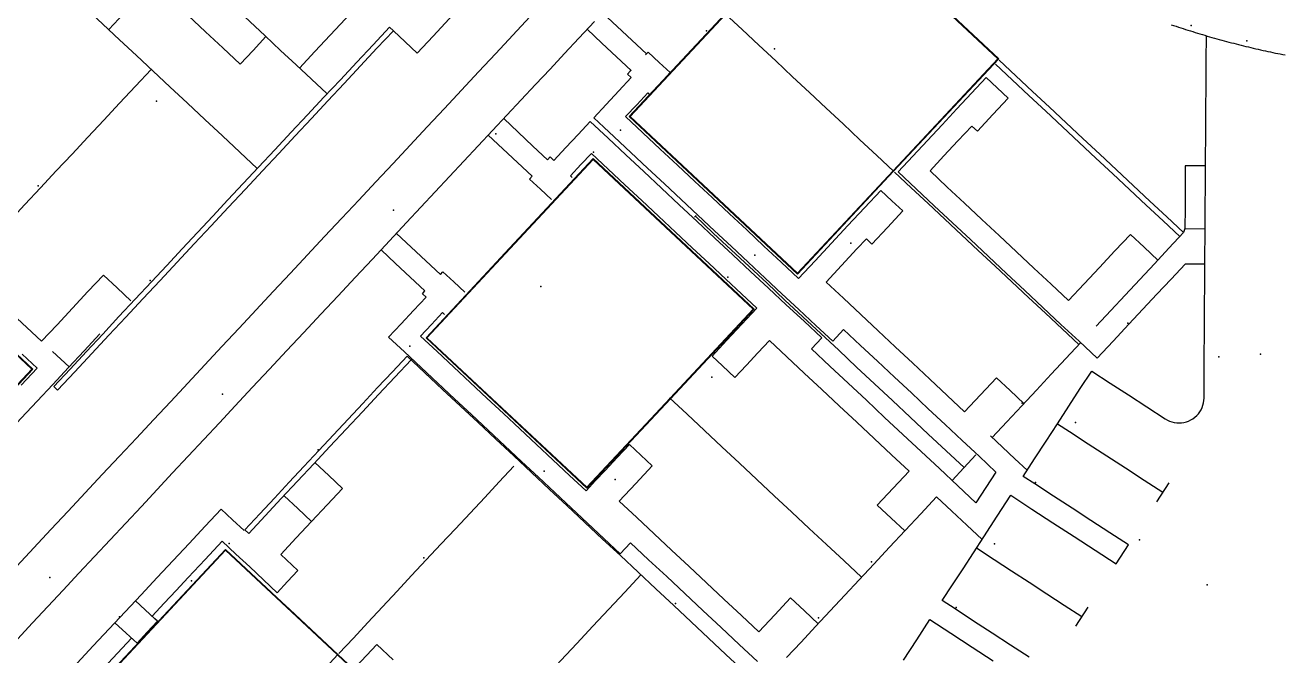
# Model space of a CAD drawing. Extents: x 0 to 368707, y -1 to 358204.
# Drawn here: x 368335.6 to 368385.7, y 357723.8 to 357748.9 of the extents above; entities that cross this region are included whole.
import ezdxf

# ---------------------------------------------------------------- set-up
doc = ezdxf.new("R2010")
doc.units = 0
doc.header["$MEASUREMENT"] = 0
for name, color, linetype in [('3D_LINES', 3, 'Continuous'), ('3D_Points', 1, 'Continuous'), ('PLOTS EXTERNAL LEVEL', 6, 'Continuous'), ('PLOTS FFL', 5, 'Continuous')]:
    doc.layers.add(name, color=color, linetype=linetype)

msp = doc.modelspace()

# ---------------------------------------------------------------- linework, layer by layer
at = {"layer": '3D_LINES'}
for points in [[(368338.897, 357748.731, 53.801), (368339.496, 357749.371, 53.797), (368340.094, 357750.011, 53.794), (368340.692, 357750.651, 53.794), (368341.29, 357751.291, 53.796), (368341.889, 357751.931, 53.795), (368342.558, 357752.646, 53.797), (368343.227, 357753.362, 53.79), (368343.896, 357754.078, 53.79), (368344.565, 357754.793, 53.775), (368345.234, 357755.509, 53.776), (368345.903, 357756.225, 53.779), (368346.572, 357756.94, 53.788), (368347.241, 357757.656, 53.772), (368347.91, 357758.371, 53.77), (368348.579, 357759.087, 53.772), (368349.248, 357759.803, 53.768)], [(368346.492, 357747.201, 53.776), (368347.104, 357747.856, 53.77), (368347.715, 357748.51, 53.772), (368348.327, 357749.164, 53.774), (368348.938, 357749.818, 53.781), (368348.317, 357750.399, 53.772), (368347.696, 357750.98, 53.775), (368348.106, 357751.418, 53.765), (368348.515, 357751.856, 53.767), (368349.158, 357751.256, 53.774), (368349.8, 357750.656, 53.761), (368350.442, 357750.056, 53.757), (368351.084, 357749.455, 53.756), (368351.765, 357750.184, 53.772), (368352.447, 357750.913, 53.779), (368353.128, 357751.642, 53.778), (368353.809, 357752.37, 53.763), (368354.491, 357753.099, 53.771), (368355.172, 357753.828, 53.742), (368355.853, 357754.557, 53.732), (368356.535, 357755.286, 53.731), (368357.216, 357756.014, 53.67), (368357.886, 357756.731, 53.676), (368358.555, 357757.447, 53.683)], [(368359.432, 357756.627, 53.667), (368358.797, 357755.948, 53.664), (368358.161, 357755.269, 53.68), (368357.526, 357754.589, 53.735), (368356.891, 357753.91, 53.737), (368356.256, 357753.23, 53.749), (368355.621, 357752.551, 53.771), (368354.986, 357751.872, 53.79), (368354.351, 357751.192, 53.78), (368353.716, 357750.513, 53.778), (368353.08, 357749.834, 53.781), (368352.445, 357749.154, 53.78), (368351.81, 357748.475, 53.786), (368351.175, 357747.796, 53.764), (368350.7, 357748.24, 53.755), (368350.225, 357748.683, 53.767)], [(368347.578, 357746.186, 53.784), (368346.965, 357746.759, 53.777), (368346.352, 357747.332, 53.788), (368345.739, 357747.906, 53.79), (368345.126, 357748.479, 53.797), (368344.513, 357749.052, 53.793), (368343.899, 357749.625, 53.801), (368343.171, 357750.306, 53.793), (368342.443, 357750.986, 53.795), (368343.11, 357751.7, 53.796), (368343.777, 357752.413, 53.792), (368344.444, 357753.126, 53.784), (368345.111, 357753.84, 53.773), (368345.778, 357754.553, 53.768)], [(368344.811, 357743.203, 53.795), (368344.115, 357743.853, 53.784), (368343.42, 357744.503, 53.797), (368342.724, 357745.154, 53.796), (368342.029, 357745.804, 53.8), (368341.333, 357746.454, 53.799), (368340.665, 357747.079, 53.8), (368339.997, 357747.703, 53.802), (368339.329, 357748.327, 53.798), (368338.662, 357748.952, 53.8), (368337.994, 357749.576, 53.798), (368337.361, 357750.168, 53.793), (368336.727, 357750.76, 53.797), (368336.094, 357751.352, 53.795), (368335.461, 357751.944, 53.809)], [(368345.154, 357748.452, 53.796), (368344.641, 357747.905, 53.798), (368344.129, 357747.357, 53.794), (368343.441, 357748, 53.797), (368342.753, 357748.643, 53.791), (368342.065, 357749.287, 53.782)], [(368360.3, 357747.766, 53.729), (368359.717, 357748.311, 53.748), (368359.135, 357748.855, 53.741), (368358.552, 357749.4, 53.777)], [(368363.435, 357749.363, 53.68), (368364.105, 357748.736, 53.679), (368364.775, 357748.11, 53.675), (368365.445, 357747.484, 53.69), (368366.115, 357746.858, 53.693), (368366.785, 357746.231, 53.687), (368367.455, 357745.605, 53.697), (368368.124, 357744.979, 53.718), (368368.794, 357744.353, 53.679), (368369.464, 357743.726, 53.657), (368370.134, 357743.1, 53.678), (368370.732, 357743.739, 53.657), (368371.329, 357744.378, 53.641), (368371.927, 357745.018, 53.625), (368372.524, 357745.657, 53.609), (368373.122, 357746.296, 53.592), (368373.719, 357746.935, 53.576), (368374.317, 357747.574, 53.56)], [(368355.66, 357749.235, 53.785), (368354.979, 357748.507, 53.772), (368354.298, 357747.779, 53.759), (368353.618, 357747.051, 53.81), (368352.937, 357746.322, 53.825), (368352.256, 357745.594, 53.848), (368351.575, 357744.866, 53.843), (368350.894, 357744.138, 53.858), (368350.213, 357743.41, 53.882), (368349.533, 357742.681, 53.863), (368348.852, 357741.953, 53.835), (368348.171, 357741.225, 53.805), (368347.49, 357740.497, 53.786), (368346.809, 357739.768, 53.798), (368346.129, 357739.04, 53.805), (368345.448, 357738.312, 53.921), (368344.767, 357737.584, 53.943), (368344.086, 357736.855, 53.973), (368343.405, 357736.127, 54.001), (368342.724, 357735.399, 54.045), (368342.044, 357734.671, 54.063), (368341.363, 357733.942, 54.059), (368340.682, 357733.214, 54.023), (368340.001, 357732.486, 53.998), (368339.32, 357731.758, 54.039), (368338.639, 357731.03, 54.015), (368337.959, 357730.301, 54.024), (368337.278, 357729.573, 53.988), (368336.597, 357728.845, 53.927), (368335.916, 357728.117, 53.901), (368335.235, 357727.388, 53.906)], [(368335.262, 357724.488, 53.931), (368335.87, 357725.138, 53.928), (368336.478, 357725.789, 53.914), (368337.086, 357726.439, 53.922), (368337.708, 357727.104, 53.951), (368338.33, 357727.77, 54.041), (368338.952, 357728.435, 54.039), (368339.574, 357729.101, 54.044), (368340.197, 357729.766, 54.055), (368340.819, 357730.432, 54.123), (368341.441, 357731.098, 54.047), (368342.063, 357731.763, 54.056), (368342.685, 357732.429, 54.05), (368343.308, 357733.094, 54.037), (368343.93, 357733.76, 54.064), (368344.612, 357734.49, 54.011), (368345.295, 357735.22, 53.973), (368345.977, 357735.95, 53.969), (368346.66, 357736.679, 53.938), (368347.342, 357737.409, 53.918), (368348.024, 357738.139, 53.801), (368348.707, 357738.869, 53.795), (368349.389, 357739.599, 53.8), (368350.072, 357740.329, 53.822), (368350.754, 357741.059, 53.855), (368351.324, 357741.668, 53.859), (368351.893, 357742.278, 53.875), (368352.463, 357742.887, 53.818), (368353.032, 357743.496, 53.832), (368353.602, 357744.105, 53.839), (368354.171, 357744.714, 53.843), (368354.744, 357745.327, 53.84), (368355.316, 357745.939, 53.817), (368355.888, 357746.551, 53.78), (368356.461, 357747.163, 53.77), (368357.033, 357747.776, 53.767), (368357.606, 357748.388, 53.776), (368358.226, 357749.051, 53.776)], [(368336.709, 357734.536, 53.843), (368337.358, 357735.231, 53.831), (368338.007, 357735.926, 53.828), (368338.657, 357736.62, 53.851), (368339.306, 357737.315, 53.865), (368339.956, 357738.01, 53.86), (368340.605, 357738.704, 53.863), (368341.213, 357739.354, 53.852), (368341.821, 357740.005, 53.824), (368342.428, 357740.655, 53.813), (368343.036, 357741.305, 53.807), (368343.644, 357741.955, 53.795), (368344.252, 357742.605, 53.792), (368344.859, 357743.255, 53.796), (368345.511, 357743.952, 53.792), (368346.162, 357744.648, 53.787), (368346.813, 357745.345, 53.783), (368347.465, 357746.042, 53.778), (368348.116, 357746.739, 53.784), (368348.768, 357747.435, 53.781), (368349.419, 357748.132, 53.772), (368350.07, 357748.829, 53.768), (368350.225, 357748.683, 53.767), (368349.574, 357747.987, 53.78), (368348.923, 357747.29, 53.782), (368348.271, 357746.593, 53.786), (368347.62, 357745.897, 53.809), (368346.969, 357745.2, 53.828), (368346.317, 357744.503, 53.816), (368345.666, 357743.807, 53.807), (368345.015, 357743.11, 53.798), (368344.335, 357742.383, 53.789), (368343.656, 357741.657, 53.797), (368342.977, 357740.93, 53.806), (368342.298, 357740.204, 53.813), (368341.618, 357739.477, 53.846), (368340.939, 357738.751, 53.86), (368340.26, 357738.024, 53.855), (368339.581, 357737.298, 53.863), (368338.902, 357736.571, 53.847), (368338.222, 357735.844, 53.829), (368337.543, 357735.118, 53.834), (368336.864, 357734.391, 53.838)], [(368381.186, 357748.928, 53.418), (368381.28, 357748.896, 53.418), (368381.375, 357748.865, 53.416), (368381.47, 357748.833, 53.419), (368381.565, 357748.802, 53.419), (368381.66, 357748.771, 53.421), (368381.755, 357748.74, 53.421), (368381.85, 357748.71, 53.421), (368381.945, 357748.68, 53.418), (368382.041, 357748.65, 53.421), (368382.136, 357748.621, 53.42), (368382.232, 357748.591, 53.417), (368382.327, 357748.562, 53.413), (368382.423, 357748.534, 53.419), (368382.519, 357748.505, 53.417), (368382.615, 357748.477, 53.416), (368382.711, 357748.449, 53.415), (368382.807, 357748.422, 53.415), (368382.903, 357748.394, 53.421), (368382.999, 357748.367, 53.421), (368383.095, 357748.34, 53.421), (368383.192, 357748.314, 53.393), (368383.288, 357748.288, 53.393), (368383.384, 357748.262, 53.392), (368383.481, 357748.236, 53.393), (368383.578, 357748.211, 53.392), (368383.674, 357748.186, 53.392), (368383.771, 357748.161, 53.391), (368383.868, 357748.136, 53.398), (368383.965, 357748.112, 53.398), (368384.062, 357748.088, 53.394), (368384.159, 357748.064, 53.397), (368384.256, 357748.041, 53.396), (368384.353, 357748.018, 53.397), (368384.451, 357747.995, 53.395), (368384.548, 357747.972, 53.389), (368384.645, 357747.95, 53.391), (368384.743, 357747.928, 53.395), (368384.84, 357747.906, 53.447), (368384.938, 357747.885, 53.445), (368385.035, 357747.863, 53.445), (368385.133, 357747.842, 53.392), (368385.231, 357747.822, 53.392), (368385.329, 357747.801, 53.384), (368385.427, 357747.781, 53.383), (368385.525, 357747.762, 53.383), (368385.623, 357747.742, 53.384), (368385.721, 357747.723, 53.384)], [(368357.937, 357748.743, 53.776), (368358.52, 357748.198, 53.75), (368359.103, 357747.653, 53.748), (368359.685, 357747.108, 53.724), (368359.651, 357747.072, 53.724), (368359.549, 357746.962, 53.719), (368359.695, 357746.826, 53.713), (368359.196, 357746.293, 53.718), (368358.698, 357745.759, 53.724), (368358.199, 357745.226, 53.721), (368358.605, 357744.847, 53.714), (368359.01, 357744.468, 53.707), (368359.677, 357743.845, 53.725), (368360.344, 357743.221, 53.724), (368361.011, 357742.598, 53.754), (368361.678, 357741.974, 53.737), (368362.344, 357741.351, 53.736), (368363.011, 357740.727, 53.728), (368363.678, 357740.104, 53.725), (368364.345, 357739.48, 53.714), (368365.018, 357738.851, 53.704), (368365.691, 357738.222, 53.707), (368366.364, 357737.593, 53.714), (368367.037, 357736.964, 53.722), (368367.71, 357736.334, 53.704), (368368.147, 357736.801, 53.704), (368368.821, 357736.172, 53.707), (368369.494, 357735.542, 53.709), (368370.168, 357734.912, 53.709), (368370.842, 357734.282, 53.708), (368371.516, 357733.652, 53.722), (368372.189, 357733.022, 53.694), (368372.863, 357732.393, 53.693), (368373.537, 357731.763, 53.832), (368374.21, 357731.133, 53.858), (368373.812, 357730.52, 53.865), (368373.413, 357729.908, 53.912), (368372.686, 357730.588, 53.905), (368371.958, 357731.268, 53.885), (368371.231, 357731.947, 53.688), (368370.504, 357732.627, 53.701), (368369.777, 357733.307, 53.704), (368369.05, 357733.987, 53.708), (368368.322, 357734.667, 53.711), (368367.595, 357735.347, 53.714), (368366.868, 357736.027, 53.743), (368367.278, 357736.465, 53.713), (368366.569, 357737.128, 53.721), (368365.86, 357737.79, 53.696), (368365.151, 357738.453, 53.701), (368364.442, 357739.116, 53.709), (368363.734, 357739.778, 53.724), (368363.025, 357740.441, 53.726), (368362.316, 357741.104, 53.727), (368361.607, 357741.766, 53.736), (368360.898, 357742.429, 53.757), (368360.189, 357743.092, 53.724), (368359.48, 357743.754, 53.721), (368358.772, 357744.417, 53.703), (368358.063, 357745.08, 53.728), (368357.58, 357744.563, 53.74), (368357.096, 357744.046, 53.733), (368356.613, 357743.529, 53.726), (368356.467, 357743.666, 53.731), (368356.365, 357743.557, 53.735), (368355.782, 357744.101, 53.782), (368355.199, 357744.646, 53.798), (368354.617, 357745.191, 53.843)], [(368375.526, 357723.768, 53.859), (368374.79, 357724.247, 53.905), (368374.053, 357724.726, 53.984), (368373.317, 357725.206, 54.014), (368372.581, 357725.685, 54.022), (368372.072, 357726.017, 54.009), (368372.485, 357726.651, 53.956), (368372.898, 357727.284, 53.955), (368373.31, 357727.918, 53.935), (368373.723, 357728.552, 53.911), (368374.262, 357729.379, 53.905), (368374.801, 357730.207, 53.864), (368375.639, 357729.661, 53.873), (368376.477, 357729.115, 53.854), (368377.315, 357728.569, 53.729), (368378.153, 357728.024, 53.742), (368378.991, 357727.478, 53.723), (368379.482, 357728.232, 53.74), (368378.735, 357728.718, 53.728), (368377.989, 357729.204, 53.737), (368377.243, 357729.69, 53.82), (368376.497, 357730.176, 53.823), (368375.751, 357730.662, 53.836), (368375.292, 357730.961, 53.849), (368375.747, 357731.659, 53.814), (368376.201, 357732.357, 53.722), (368376.656, 357733.056, 53.746), (368377.111, 357733.754, 53.737), (368377.566, 357734.452, 53.702), (368378.02, 357735.151, 53.678), (368378.752, 357734.674, 53.681), (368379.483, 357734.198, 53.683), (368380.214, 357733.722, 53.644), (368380.946, 357733.246, 53.504), (368381.03, 357733.197, 53.506), (368381.118, 357733.156, 53.506), (368381.21, 357733.124, 53.506), (368381.305, 357733.101, 53.506), (368381.401, 357733.088, 53.506), (368381.498, 357733.084, 53.507), (368381.595, 357733.089, 53.445), (368381.691, 357733.104, 53.445), (368381.786, 357733.128, 53.446), (368381.877, 357733.161, 53.444), (368381.965, 357733.203, 53.444), (368382.048, 357733.253, 53.424), (368382.126, 357733.311, 53.423), (368382.199, 357733.377, 53.42), (368382.264, 357733.449, 53.418), (368382.322, 357733.527, 53.419), (368382.372, 357733.61, 53.421), (368382.414, 357733.698, 53.414), (368382.447, 357733.79, 53.409), (368382.471, 357733.884, 53.418), (368382.486, 357733.98, 53.415), (368382.491, 357734.077, 53.419), (368382.497, 357734.899, 53.428), (368382.502, 357735.721, 53.428), (368382.508, 357736.703, 53.414), (368382.514, 357737.685, 53.393), (368382.521, 357738.667, 53.482), (368382.527, 357739.649, 53.474), (368382.533, 357740.631, 53.422), (368382.539, 357741.613, 53.422), (368382.546, 357742.595, 53.422), (368382.552, 357743.577, 53.422), (368382.558, 357744.558, 53.417), (368382.565, 357745.54, 53.436), (368382.571, 357746.522, 53.432), (368382.577, 357747.504, 53.414), (368382.583, 357748.486, 53.417)], [(368369.626, 357742.337, 53.677), (368370.064, 357741.927, 53.671), (368370.502, 357741.517, 53.669), (368369.888, 357740.86, 53.683), (368369.273, 357740.203, 53.692), (368369.054, 357740.407, 53.694), (368369.273, 357740.203, 53.692), (368369.888, 357740.86, 53.683), (368370.502, 357741.517, 53.669), (368370.064, 357741.927, 53.671), (368369.626, 357742.337, 53.677), (368368.971, 357741.637, 53.677), (368368.317, 357740.936, 53.683), (368367.662, 357740.236, 53.686), (368367.007, 357739.536, 53.689), (368366.353, 357738.836, 53.701), (368365.664, 357739.479, 53.701), (368364.976, 357740.122, 53.713), (368364.288, 357740.766, 53.729), (368363.6, 357741.409, 53.711), (368362.912, 357742.052, 53.739), (368362.224, 357742.696, 53.733), (368361.536, 357743.339, 53.735), (368360.848, 357743.982, 53.721), (368360.16, 357744.626, 53.728), (368359.471, 357745.269, 53.711), (368359.912, 357745.74, 53.71), (368360.352, 357746.211, 53.706), (368360.425, 357746.143, 53.706), (368360.835, 357746.581, 53.722), (368361.245, 357747.019, 53.712), (368360.807, 357747.429, 53.714), (368360.368, 357747.839, 53.73), (368360.266, 357747.729, 53.73)], [(368381.527, 357740.498, 53.429), (368380.86, 357741.122, 53.439), (368380.193, 357741.746, 53.447), (368379.525, 357742.37, 53.463), (368378.858, 357742.994, 53.479), (368378.19, 357743.618, 53.495), (368377.523, 357744.242, 53.511), (368376.855, 357744.866, 53.527), (368376.188, 357745.49, 53.543), (368375.52, 357746.114, 53.559), (368374.853, 357746.738, 53.539), (368374.185, 357747.362, 53.548)], [(368381.674, 357740.655, 53.424), (368381.007, 357741.279, 53.432), (368380.339, 357741.903, 53.447), (368379.672, 357742.527, 53.465), (368379.004, 357743.151, 53.482), (368378.337, 357743.775, 53.499), (368377.67, 357744.399, 53.517), (368377.002, 357745.023, 53.534), (368376.335, 357745.647, 53.551), (368375.667, 357746.271, 53.568), (368375, 357746.895, 53.539), (368374.332, 357747.519, 53.56)], [(368340.588, 357747.15, 53.801), (368339.959, 357746.477, 53.798), (368339.329, 357745.803, 53.811), (368338.699, 357745.129, 53.815), (368338.069, 357744.456, 53.835), (368337.44, 357743.782, 53.855), (368336.81, 357743.109, 53.858), (368336.18, 357742.435, 53.843), (368335.563, 357741.775, 53.839), (368334.946, 357741.114, 53.833), (368334.328, 357740.454, 53.822), (368333.711, 357739.794, 53.826), (368333.094, 357739.133, 53.832), (368332.476, 357738.473, 53.839)], [(368382.525, 357739.396, 53.474), (368381.734, 357739.401, 53.432), (368381.176, 357738.804, 53.445), (368380.618, 357738.207, 53.456), (368380.059, 357737.609, 53.492), (368379.501, 357737.012, 53.521), (368378.869, 357736.337, 53.585), (368378.238, 357735.661, 53.573), (368377.517, 357736.335, 53.578), (368376.797, 357737.008, 53.595), (368376.076, 357737.682, 53.59), (368375.356, 357738.355, 53.616), (368374.635, 357739.029, 53.628), (368373.914, 357739.703, 53.64), (368373.194, 357740.376, 53.652), (368372.473, 357741.05, 53.644), (368371.753, 357741.723, 53.638), (368371.032, 357742.397, 53.648), (368370.312, 357743.071, 53.676), (368370.897, 357743.697, 53.662), (368371.482, 357744.323, 53.656), (368372.068, 357744.949, 53.65), (368372.653, 357745.575, 53.645), (368373.238, 357746.201, 53.639), (368373.823, 357746.827, 53.633), (368374.262, 357746.417, 53.629), (368374.7, 357746.007, 53.625), (368374.085, 357745.35, 53.619), (368373.471, 357744.692, 53.613), (368373.252, 357744.897, 53.611), (368372.696, 357744.303, 53.605), (368372.14, 357743.708, 53.6), (368371.584, 357743.113, 53.594), (368372.273, 357742.469, 53.579), (368372.963, 357741.824, 53.593), (368373.652, 357741.18, 53.603), (368374.342, 357740.535, 53.614), (368375.031, 357739.891, 53.625), (368375.72, 357739.246, 53.635), (368376.41, 357738.602, 53.603), (368377.099, 357737.957, 53.609), (368377.714, 357738.615, 53.589), (368378.328, 357739.272, 53.503), (368378.943, 357739.93, 53.48), (368379.558, 357740.587, 53.441), (368380.106, 357740.075, 53.433), (368380.653, 357739.563, 53.454)], [(368354.002, 357744.533, 53.857), (368354.585, 357743.989, 53.815), (368355.167, 357743.444, 53.813), (368355.75, 357742.899, 53.772), (368355.648, 357742.789, 53.777), (368356.086, 357742.38, 53.764), (368356.524, 357741.97, 53.749)], [(368357.344, 357742.847, 53.704), (368357.271, 357742.915, 53.71), (368357.688, 357743.361, 53.716), (368358.106, 357743.808, 53.703), (368358.775, 357743.182, 53.716), (368359.444, 357742.556, 53.719), (368360.113, 357741.931, 53.754), (368360.783, 357741.305, 53.747), (368361.452, 357740.679, 53.744), (368362.121, 357740.054, 53.724), (368362.791, 357739.428, 53.715), (368363.46, 357738.802, 53.713), (368364.075, 357738.227, 53.737), (368364.691, 357737.651, 53.702), (368364.097, 357737.016, 53.738), (368363.504, 357736.381, 53.763), (368362.91, 357735.747, 53.747), (368363.326, 357735.358, 53.755), (368363.821, 357734.895, 53.763), (368364.278, 357735.383, 53.762), (368364.735, 357735.872, 53.743), (368365.192, 357736.361, 53.764), (368365.887, 357735.712, 53.777), (368366.582, 357735.062, 53.78), (368367.276, 357734.413, 53.78), (368367.971, 357733.763, 53.782), (368368.666, 357733.114, 53.783), (368369.36, 357732.465, 53.785), (368370.055, 357731.815, 53.835), (368370.75, 357731.166, 53.907), (368370.118, 357730.49, 53.929), (368369.486, 357729.814, 53.927), (368370.034, 357729.302, 53.928), (368370.582, 357728.79, 53.909)], [(368382.55, 357743.311, 53.424), (368381.744, 357743.316, 53.424), (368381.739, 357742.482, 53.424), (368381.734, 357741.648, 53.424), (368381.728, 357740.814, 53.424), (368382.534, 357740.809, 53.422)], [(368374.058, 357732.508, 53.702), (368374.645, 357733.136, 53.684), (368375.232, 357733.764, 53.7), (368375.819, 357734.392, 53.642), (368376.406, 357735.02, 53.618), (368376.993, 357735.648, 53.605), (368377.58, 357736.276, 53.577), (368377.512, 357736.202, 53.577), (368376.844, 357736.826, 53.597), (368376.177, 357737.45, 53.598), (368375.51, 357738.074, 53.629), (368374.842, 357738.698, 53.647), (368374.175, 357739.322, 53.645), (368373.507, 357739.946, 53.644), (368372.84, 357740.57, 53.643), (368372.172, 357741.194, 53.649), (368371.505, 357741.818, 53.639), (368370.837, 357742.442, 53.648), (368370.17, 357743.066, 53.679)], [(368362.281, 357741.341, 53.734), (368362.213, 357741.268, 53.732)], [(368362.247, 357741.305, 53.732), (368362.96, 357740.638, 53.724), (368363.673, 357739.972, 53.725), (368364.385, 357739.306, 53.709), (368365.098, 357738.639, 53.705), (368365.811, 357737.973, 53.694), (368366.524, 357737.307, 53.722), (368367.236, 357736.641, 53.722), (368367.949, 357735.974, 53.709), (368368.662, 357735.308, 53.716), (368369.374, 357734.642, 53.713), (368370.087, 357733.975, 53.71), (368370.8, 357733.309, 53.707), (368371.513, 357732.643, 53.689), (368372.225, 357731.976, 53.689), (368372.938, 357731.31, 53.863)], [(368381.728, 357740.814, 53.424), (368381.674, 357740.655, 53.424)], [(368350.349, 357740.626, 53.834), (368350.932, 357740.081, 53.836), (368351.515, 357739.537, 53.802), (368352.097, 357738.992, 53.802), (368352.2, 357739.102, 53.807), (368352.638, 357738.692, 53.754), (368353.076, 357738.282, 53.768)], [(368369.054, 357740.407, 53.694), (368368.677, 357740.005, 53.688), (368368.062, 357739.346, 53.693), (368367.447, 357738.688, 53.705), (368368.136, 357738.044, 53.696), (368368.826, 357737.399, 53.702), (368369.515, 357736.755, 53.702), (368370.204, 357736.11, 53.721), (368370.894, 357735.466, 53.72), (368371.583, 357734.821, 53.705), (368372.273, 357734.177, 53.689), (368372.962, 357733.532, 53.689), (368373.594, 357734.208, 53.686), (368374.225, 357734.883, 53.701), (368374.773, 357734.371, 53.699), (368375.321, 357733.859, 53.697)], [(368381.674, 357740.655, 53.424), (368381.094, 357740.034, 53.435), (368380.514, 357739.414, 53.45), (368379.935, 357738.794, 53.452), (368379.355, 357738.174, 53.5), (368378.775, 357737.553, 53.588), (368378.195, 357736.933, 53.597)], [(368364.713, 357723.599, 54.045), (368363.991, 357724.273, 54.028), (368363.27, 357724.948, 54.002), (368362.549, 357725.622, 53.987), (368361.827, 357726.297, 53.981), (368361.106, 357726.971, 53.964), (368360.385, 357727.645, 53.973), (368359.663, 357728.32, 53.973), (368359.253, 357727.882, 53.972), (368358.602, 357728.49, 53.895), (368357.951, 357729.099, 53.759), (368357.3, 357729.708, 53.705), (368356.649, 357730.317, 53.716), (368355.998, 357730.925, 53.714), (368355.331, 357731.549, 53.726), (368354.664, 357732.172, 53.73), (368353.997, 357732.796, 53.756), (368353.33, 357733.419, 53.754), (368352.663, 357734.043, 53.759), (368351.996, 357734.666, 53.732), (368351.33, 357735.29, 53.735), (368350.663, 357735.913, 53.728), (368350.038, 357736.497, 53.775), (368350.534, 357737.027, 53.738), (368351.03, 357737.558, 53.74), (368351.526, 357738.088, 53.733), (368351.38, 357738.225, 53.742), (368351.483, 357738.335, 53.75), (368350.9, 357738.879, 53.782), (368350.317, 357739.424, 53.784), (368349.735, 357739.969, 53.821)], [(368335.06, 357737.426, 53.842), (368335.643, 357736.882, 53.843), (368336.225, 357736.337, 53.831), (368336.84, 357736.994, 53.811), (368337.455, 357737.652, 53.829), (368338.069, 357738.309, 53.83), (368338.684, 357738.967, 53.843), (368339.232, 357738.454, 53.848), (368339.78, 357737.942, 53.856)], [(368352.257, 357737.405, 53.717), (368352.184, 357737.474, 53.717), (368351.747, 357737.007, 53.721), (368351.31, 357736.54, 53.715), (368351.969, 357735.924, 53.716), (368352.627, 357735.308, 53.731), (368353.286, 357734.693, 53.751), (368353.945, 357734.077, 53.732), (368354.603, 357733.461, 53.74), (368355.262, 357732.846, 53.726), (368355.92, 357732.23, 53.728), (368356.579, 357731.614, 53.713), (368357.237, 357730.999, 53.725), (368357.896, 357730.383, 53.718), (368358.277, 357730.79, 53.727), (368358.658, 357731.198, 53.739), (368359.139, 357731.713, 53.748), (368359.621, 357732.228, 53.75), (368360.077, 357731.802, 53.769), (368360.532, 357731.376, 53.767), (368359.874, 357730.673, 53.753), (368359.217, 357729.969, 53.754), (368359.911, 357729.32, 53.76), (368360.606, 357728.67, 53.935), (368361.301, 357728.021, 53.977), (368361.995, 357727.372, 54.018), (368362.69, 357726.722, 53.998), (368363.385, 357726.073, 54.004), (368364.079, 357725.423, 54.01), (368364.774, 357724.774, 54.01), (368365.406, 357725.45, 54.001), (368366.037, 357726.125, 53.99), (368366.585, 357725.613, 53.986), (368367.133, 357725.101, 53.995)], [(368338.55, 357736.627, 53.841), (368337.924, 357735.957, 53.827), (368337.298, 357735.288, 53.827), (368336.671, 357734.618, 53.842), (368336.045, 357733.948, 53.843), (368335.419, 357733.278, 53.852), (368334.784, 357732.599, 53.858), (368334.15, 357731.92, 53.911), (368333.515, 357731.241, 53.833), (368332.88, 357730.562, 53.835), (368332.246, 357729.883, 53.831), (368331.611, 357729.205, 53.849), (368330.976, 357728.526, 53.859), (368330.342, 357727.847, 53.849)], [(368335.413, 357734.589, 53.831), (368336.049, 357735.27, 53.847), (368335.453, 357735.827, 53.834)], [(368336.664, 357735.927, 53.839), (368337.321, 357735.313, 53.827)], [(368350.771, 357735.743, 53.72), (368350.185, 357735.116, 53.74), (368349.599, 357734.49, 53.783), (368349.014, 357733.863, 53.814), (368348.428, 357733.236, 53.87), (368347.842, 357732.61, 53.875), (368347.256, 357731.983, 53.967), (368346.668, 357731.354, 53.969), (368346.081, 357730.726, 53.997), (368345.493, 357730.097, 53.997), (368344.905, 357729.469, 53.978), (368344.318, 357728.84, 54.011), (368344.475, 357728.693, 54.012), (368345.12, 357729.384, 54.005), (368345.765, 357730.074, 54.006), (368346.411, 357730.764, 53.999), (368347.056, 357731.454, 53.959), (368347.701, 357732.145, 53.87), (368348.347, 357732.835, 53.87), (368348.992, 357733.525, 53.835), (368349.638, 357734.216, 53.787), (368350.283, 357734.906, 53.742), (368350.928, 357735.596, 53.709)], [(368350.771, 357735.743, 53.72), (368351.479, 357735.082, 53.724), (368352.186, 357734.42, 53.735), (368352.893, 357733.759, 53.76), (368353.601, 357733.098, 53.74), (368354.308, 357732.436, 53.732), (368355.016, 357731.775, 53.735), (368355.723, 357731.114, 53.715), (368356.431, 357730.452, 53.718), (368357.138, 357729.791, 53.719), (368357.845, 357729.13, 53.772), (368358.553, 357728.468, 53.899), (368359.26, 357727.807, 53.972), (368359.968, 357727.145, 53.968), (368360.675, 357726.484, 53.989), (368361.382, 357725.823, 53.993), (368362.076, 357725.174, 54.018), (368362.77, 357724.525, 54.033), (368363.464, 357723.876, 54.053), (368364.158, 357723.227, 54.138)], [(368336.709, 357734.536, 53.843), (368336.864, 357734.391, 53.837)], [(368368.858, 357726.945, 53.959), (368368.163, 357727.594, 53.953), (368367.469, 357728.244, 53.953), (368366.775, 357728.893, 53.932), (368366.08, 357729.542, 53.911), (368365.386, 357730.191, 53.829), (368364.692, 357730.84, 53.815), (368363.997, 357731.489, 53.813), (368363.303, 357732.138, 53.813), (368362.609, 357732.787, 53.784), (368361.915, 357733.436, 53.78), (368361.22, 357734.085, 53.776)], [(368360.881, 357733.722, 53.795), (368360.881, 357733.722, 53.795)], [(368376.656, 357733.056, 53.746), (368377.135, 357732.744, 53.752), (368377.877, 357732.26, 53.731), (368378.62, 357731.777, 53.736), (368379.362, 357731.294, 53.715), (368380.104, 357730.81, 53.707), (368380.846, 357730.327, 53.661)], [(368373.985, 357732.576, 53.701), (368374.473, 357732.119, 53.669), (368374.962, 357731.662, 53.83), (368375.451, 357731.205, 53.841)], [(368373.409, 357731.814, 53.836), (368372.934, 357731.306, 53.863), (368372.46, 357730.799, 53.908)], [(368347.104, 357731.506, 53.958), (368347.652, 357730.993, 53.97), (368348.2, 357730.481, 53.975), (368347.585, 357729.824, 53.996), (368346.97, 357729.166, 53.996)], [(368355.025, 357731.369, 53.731), (368354.443, 357730.746, 53.744), (368353.862, 357730.124, 53.779), (368353.28, 357729.502, 53.802), (368352.698, 357728.88, 53.813), (368352.116, 357728.257, 53.893), (368351.535, 357727.635, 53.915), (368350.954, 357727.014, 53.933), (368350.374, 357726.394, 53.974), (368349.794, 357725.773, 53.987), (368349.213, 357725.152, 54.006), (368348.633, 357724.531, 54.022), (368348.053, 357723.911, 54.028)], [(368381.091, 357730.704, 53.663), (368380.6, 357729.95, 53.676)], [(368340.623, 357725.401, 54.065), (368341.1, 357725.911, 54.068), (368341.577, 357726.421, 54.066), (368342.054, 357726.931, 54.061), (368342.733, 357727.658, 54.048), (368343.413, 357728.385, 54.089), (368343.961, 357727.872, 54.099), (368344.51, 357727.36, 54.075), (368345.058, 357726.847, 54.073), (368345.607, 357726.334, 54.022), (368346.016, 357726.773, 54.026), (368346.426, 357727.211, 54.026), (368345.741, 357727.851, 53.975), (368346.356, 357728.509, 53.991), (368346.97, 357729.166, 53.996), (368346.422, 357729.679, 54), (368345.875, 357730.191, 54.009)], [(368371.845, 357730.141, 53.913), (368371.221, 357729.474, 53.92), (368370.597, 357728.806, 53.91), (368369.973, 357728.139, 53.949), (368369.349, 357727.471, 53.965), (368368.769, 357726.851, 53.959), (368368.189, 357726.231, 53.991), (368367.609, 357725.61, 54), (368367.03, 357724.99, 53.986), (368366.45, 357724.37, 54.044), (368365.87, 357723.75, 54.058)], [(368373.656, 357728.449, 53.93), (368373.052, 357729.013, 53.911), (368372.449, 357729.577, 53.907), (368371.845, 357730.141, 53.912)], [(368344.283, 357728.804, 54.011), (368343.827, 357729.23, 54.004), (368343.37, 357729.657, 53.991), (368342.734, 357728.977, 54.031), (368342.098, 357728.296, 54.025), (368341.462, 357727.615, 54.046), (368340.825, 357726.935, 54.045), (368340.189, 357726.254, 54.055), (368339.553, 357725.574, 54.059), (368338.916, 357724.893, 54.049), (368338.28, 357724.213, 54.048), (368337.644, 357723.532, 54.026), (368337.008, 357722.851, 54.062), (368336.371, 357722.171, 54.017)], [(368347.392, 357723.204, 54.151), (368348.019, 357723.874, 54.028), (368347.379, 357724.472, 54.056), (368346.74, 357725.069, 54.025), (368346.101, 357725.667, 54.001), (368345.462, 357726.264, 54.018), (368344.823, 357726.862, 54.07), (368344.184, 357727.46, 54.057), (368343.544, 357728.057, 54.089)], [(368373.436, 357728.112, 53.935), (368374.135, 357727.657, 53.933), (368374.833, 357727.202, 53.933), (368375.531, 357726.747, 53.926), (368376.23, 357726.293, 53.812), (368376.928, 357725.838, 53.818), (368377.626, 357725.383, 53.791)], [(368344.292, 357727.564, 54.088), (368344.292, 357727.564, 54.088)], [(368353.096, 357719.572, 54.246), (368353.728, 357720.248, 54.198), (368354.36, 357720.924, 54.167), (368354.992, 357721.6, 54.177), (368355.624, 357722.276, 54.179), (368356.256, 357722.951, 54.053), (368356.893, 357723.633, 54.03), (368357.53, 357724.315, 53.994), (368358.168, 357724.996, 54.024), (368358.805, 357725.678, 54.006), (368359.442, 357726.359, 54.007), (368360.079, 357727.041, 53.97)], [(368339.146, 357725.139, 54.058), (368339.585, 357724.729, 54.065), (368340.023, 357724.32, 54.072), (368340.433, 357724.758, 54.063), (368340.842, 357725.196, 54.068), (368340.733, 357725.299, 54.062), (368340.349, 357725.657, 54.066), (368339.966, 357726.016, 54.058)], [(368377.872, 357725.76, 53.791), (368377.381, 357725.006, 53.792)], [(368370.532, 357723.652, 54.053), (368371.057, 357724.457, 54.028), (368371.581, 357725.263, 54.023), (368372.419, 357724.717, 54.021), (368373.257, 357724.171, 54.009), (368374.095, 357723.625, 53.98)], [(368339.804, 357724.524, 54.061), (368339.249, 357723.931, 54.056), (368338.694, 357723.337, 54.044), (368338.138, 357722.743, 54.043), (368337.583, 357722.149, 54.045), (368337.028, 357721.556, 54.083)], [(368350.222, 357723.662, 54.028), (368349.565, 357724.277, 54.031), (368349.155, 357723.838, 54.042), (368348.745, 357723.4, 54.069)]]:
    msp.add_polyline3d(points, dxfattribs=at)
at = {"layer": '3D_Points'}
for p in [(368381.982, 357748.899, 53.43), (368362.684, 357748.687, 53.7), (368384.199, 357748.281, 53.405), (368365.396, 357747.972, 53.85), (368340.804, 357745.888, 53.8), (368354.305, 357744.59, 53.85), (368359.26, 357744.735, 53.7), (368358.193, 357743.863, 53.7), (368336.086, 357742.523, 53.835), (368350.233, 357741.546, 53.9), (368364.609, 357739.762, 53.7), (368368.434, 357740.232, 53.7), (368340.55, 357738.755, 53.835), (368363.541, 357738.889, 53.7), (368356.089, 357738.508, 53.9), (368379.453, 357737.057, 53.6), (368350.876, 357736.142, 53.7), (368384.734, 357735.817, 53.525), (368383.073, 357735.717, 53.575), (368362.905, 357734.908, 53.75), (368343.428, 357734.229, 54.025), (368375.257, 357733.869, 53.7), (368377.368, 357733.101, 53.75), (368347.227, 357732.01, 53.9), (368356.225, 357731.169, 53.7), (368359.051, 357730.83, 53.75), (368375.786, 357730.716, 53.85), (368343.695, 357728.294, 54.1), (368374.15, 357728.274, 53.9), (368379.917, 357728.437, 53.75), (368351.445, 357727.719, 53.85), (368369.252, 357727.563, 53.9), (368336.549, 357726.94, 53.9), (368342.195, 357726.799, 54.1), (368382.615, 357726.64, 53.65), (368361.461, 357725.907, 54), (368372.62, 357725.744, 54), (368339.324, 357725.367, 54.25), (368367.144, 357725.327, 54)]:
    msp.add_point(p, dxfattribs=at)
at = {"layer": 'PLOTS EXTERNAL LEVEL'}
for points in [[(368366.312, 357739.01, 53.7), (368359.614, 357745.273, 53.7), (368363.435, 357749.363, 53.7), (368367.618, 357753.837, 53.7), (368374.317, 357747.574, 53.7), (368370.134, 357743.1, 53.7), (368366.312, 357739.01, 53.7)], [(368351.525, 357736.476, 53.7), (368354.854, 357740.037, 53.7), (368358.183, 357743.598, 53.7), (368364.586, 357737.612, 53.7), (368361.257, 357734.051, 53.75), (368357.928, 357730.49, 53.75), (368351.525, 357736.476, 53.7)], [(368335.872, 357735.23, 53.85), (368329.609, 357728.532, 53.85), (368326.178, 357731.739, 53.85), (368322.747, 357734.947, 53.85), (368329.01, 357741.646, 53.85), (368332.441, 357738.438, 53.85), (368335.872, 357735.23, 53.85)], [(368352.108, 357720.052, 54.1), (368345.846, 357713.354, 54.1), (368341.756, 357717.176, 54.1), (368337.282, 357721.359, 54.1), (368343.544, 357728.057, 54.1), (368348.019, 357723.874, 54.1), (368352.108, 357720.052, 54.1)]]:
    msp.add_polyline3d(points, dxfattribs=at)
at = {"layer": 'PLOTS FFL'}
for points in [[(368366.311, 357739.046, 53.85), (368359.649, 357745.274, 53.85), (368363.454, 357749.345, 53.85), (368367.62, 357753.801, 53.85), (368374.282, 357747.573, 53.85), (368370.116, 357743.117, 53.85), (368366.311, 357739.046, 53.85)], [(368351.56, 357736.477, 53.9), (368354.872, 357740.02, 53.9), (368358.184, 357743.563, 53.9), (368364.551, 357737.611, 53.9), (368361.239, 357734.068, 53.9), (368357.927, 357730.525, 53.9), (368351.56, 357736.477, 53.9)], [(368335.836, 357735.229, 54), (368329.608, 357728.567, 54), (368326.195, 357731.758, 54), (368322.782, 357734.948, 54), (368329.011, 357741.61, 54), (368332.424, 357738.42, 54), (368335.836, 357735.229, 54)], [(368352.073, 357720.051, 54.25), (368345.845, 357713.389, 54.25), (368341.773, 357717.194, 54.25), (368337.317, 357721.36, 54.25), (368343.546, 357728.022, 54.25), (368348.002, 357723.856, 54.25), (368352.073, 357720.051, 54.25)]]:
    msp.add_polyline3d(points, dxfattribs=at)

doc.saveas('drawing.dxf')
